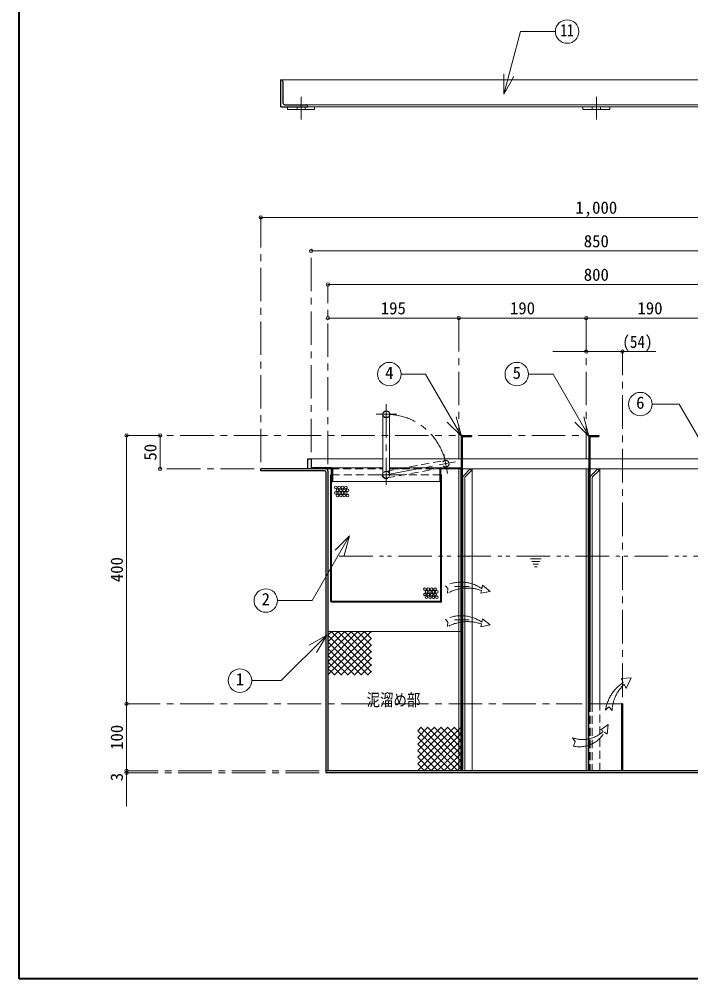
# Model space of a CAD drawing. Units: millimetres at full size, sheet at 1:10. Extents: x -2126 to 1924, y -1326 to 1484.
# Drawn here: x -2126 to -1125, y -1326 to 105 of the extents above; entities that cross this region are included whole.
import ezdxf
from ezdxf.enums import TextEntityAlignment as Align

# ---------------------------------------------------------------- set-up
doc = ezdxf.new("R2010")
doc.units = ezdxf.units.MM
doc.header["$LTSCALE"] = 10
doc.header["$PDMODE"] = 32
doc.header["$PDSIZE"] = 5
for name, pattern in [('CHAIN1', [8, 5, -1, 1, -1]), ('DASHED1', [1.8, 1.2, -0.6]), ('DOUBLE_CHAIN1', [8.8, 5, -1, 0.6, -0.6, 0.6, -1])]:
    doc.linetypes.add(name, pattern=pattern)
doc.layers.add('0-0_ﾚｲﾔ1', color=4, linetype='Continuous', lineweight=9)
doc.styles.add('ＭＳ ゴシック', font='')
doc.styles.get('ＭＳ ゴシック').set_extended_font_data('MS Gothic')

msp = doc.modelspace()

# ---------------------------------------------------------------- linework, layer by layer
at = {"layer": '0-0_ﾚｲﾔ1', "color": 1, "lineweight": 40}
for p, q in [((-2126.22, -1325.95), (-2126.22, 1484.05)), ((1923.78, -1325.95), (-2126.22, -1325.95))]:
    msp.add_line(p, q, dxfattribs=at)
at = {"layer": '0-0_ﾚｲﾔ1', "color": 7, "lineweight": 18}
for p, q in [((-1404.26, -7.1), (-1379.29, 86.11)), ((-1379.29, 86.11), (-1327.29, 86.11)), ((-1404.26, -7.1), (-1404.26, 22.9)), ((-1404.26, -7.1), (-1389.26, 18.88)), ((-796.22, 14.05), (-1736.22, 14.05)), ((-1699.22, -22.95), (-833.22, -22.95)), ((-1696.22, -25.95), (-836.22, -25.95)), ((-1520.76, -424.58), (-1557.23, -424.58)), ((-1467.3, -517.18), (-1520.76, -424.58)), ((-1330.76, -424.58), (-1367.23, -424.58)), ((-1277.3, -517.18), (-1330.76, -424.58)), ((-1183.21, -469.27), (-1142.79, -469.27)), ((-1086.97, -565.96), (-1142.79, -469.27)), ((-1584.22, -484.45), (-1584.22, -574.45)), ((-1574.22, -484.45), (-1574.22, -574.45)), ((-1467.3, -517.18), (-1488.52, -495.97)), ((-1467.3, -517.18), (-1475.07, -488.2)), ((-1277.3, -517.18), (-1298.52, -495.97)), ((-1277.3, -517.18), (-1285.07, -488.2)), ((-1471.22, -1015.95), (-1471.22, -565.95)), ((-1469.22, -565.95), (-1468.22, -565.95)), ((-1468.22, -1015.95), (-1468.22, -565.95)), ((-1464.34, -576.08), (-1454.22, -565.95)), ((-1461.78, -577.76), (-1452.09, -568.08)), ((-1454.22, -565.95), (-1452.09, -568.08)), ((-1281.22, -565.95), (-1278.22, -565.95)), ((-1281.22, -1015.95), (-1281.22, -565.95)), ((-1278.22, -1015.95), (-1278.22, -565.95)), ((-1274.34, -576.08), (-1264.22, -565.95)), ((-1271.78, -577.76), (-1262.09, -568.08)), ((-1264.22, -565.95), (-1262.09, -568.08)), ((-1465.22, -578.2), (-1465.22, -1015.95)), ((-1462.22, -578.82), (-1462.22, -1015.95)), ((-1275.22, -578.2), (-1275.22, -915.95)), ((-1272.22, -578.82), (-1272.22, -915.95)), ((-1634.03, -665.78), (-1689.65, -762.12)), ((-1634.03, -665.78), (-1655.25, -686.99)), ((-1634.03, -665.78), (-1641.8, -694.76)), ((-1741.3, -762.12), (-1689.65, -762.12)), ((-1668.06, -813.58), (-1735.95, -881.46)), ((-1668.06, -813.58), (-1694.04, -828.58)), ((-1668.06, -813.58), (-1683.06, -839.56)), ((-1779.79, -881.46), (-1735.95, -881.46)), ((-1666.22, -873.07), (-1665.84, -873.45)), ((-1277.47, -915.95), (-1277.47, -1015.95)), ((-1275.97, -915.95), (-1228.97, -915.95)), ((-1532.47, -1015.57), (-1532.09, -1015.95))]:
    msp.add_line(p, q, dxfattribs=at)
at = {"layer": '0-0_ﾚｲﾔ1', "color": 5, "lineweight": 25}
for p, q in [((-1736.22, -25.95), (-1736.22, 14.05)), ((-1733.22, 11.05), (-1733.22, -19.95)), ((-1736.22, -25.95), (-1696.22, -25.95)), ((-1730.22, -22.95), (-1699.22, -22.95)), ((-1467.47, -517.45), (-1467.47, -1015.95)), ((-1465.97, -515.95), (-1452.47, -515.95)), ((-1465.97, -518.2), (-1465.97, -1015.95)), ((-1465.22, -517.45), (-1452.47, -517.45)), ((-1452.47, -515.95), (-1452.47, -517.45)), ((-1277.47, -517.45), (-1277.47, -915.95)), ((-1275.97, -515.95), (-1262.47, -515.95)), ((-1275.97, -518.2), (-1275.97, -915.95)), ((-1275.22, -517.45), (-1262.47, -517.45)), ((-1262.47, -515.95), (-1262.47, -517.45)), ((-1691.22, -550.95), (-1691.22, -565.95)), ((-1766.22, -568.95), (-1766.22, -565.95)), ((-1661.47, -565.95), (-1766.22, -565.95)), ((-1670.72, -568.95), (-1766.22, -568.95)), ((-1669.22, -570.45), (-1669.22, -1018.95)), ((-1666.22, -568.95), (-1666.22, -1015.95)), ((-1660.72, -762.95), (-1660.72, -566.7)), ((-1659.22, -565.95), (-1659.22, -584.45)), ((-1499.22, -565.95), (-1499.22, -584.45)), ((-1497.72, -564.45), (-1469.22, -564.45)), ((-1497.72, -762.95), (-1497.72, -566.7)), ((-1469.22, -565.95), (-1496.97, -565.95)), ((-1469.22, -565.95), (-1469.22, -564.45)), ((-1661.72, -574.45), (-1660.72, -574.45)), ((-1661.72, -763.45), (-1661.72, -574.45)), ((-1660.72, -584.45), (-1659.22, -584.45)), ((-1499.22, -584.45), (-1497.72, -584.45)), ((-1497.72, -574.45), (-1496.72, -574.45)), ((-1496.72, -763.45), (-1496.72, -574.45)), ((-1497.72, -764.45), (-1660.72, -764.45)), ((-1498.22, -763.45), (-1660.22, -763.45)), ((-1275.97, -915.95), (-1277.47, -915.95)), ((-1228.97, -915.95), (-1228.97, -1015.95)), ((-1227.47, -915.95), (-1228.97, -915.95)), ((-1227.47, -915.95), (-1227.47, -1015.95)), ((-863.22, -1015.95), (-1669.22, -1015.95)), ((-863.22, -1018.95), (-1669.22, -1018.95))]:
    msp.add_line(p, q, dxfattribs=at)
at = {"layer": '0-0_ﾚｲﾔ1', "linetype": 'CHAIN1'}
for p, q in [((-1706.22, -44.95), (-1706.22, -10.95)), ((-1266.22, -44.95), (-1266.22, -10.95)), ((-1766.22, -555.95), (-1766.22, -190.95)), ((-1691.22, -540.95), (-1691.22, -240.95)), ((-1666.22, -558.95), (-1666.22, -290.95)), ((-1471.22, -550.95), (-1471.22, -340.95)), ((-1281.22, -550.95), (-1281.22, -340.95)), ((-1227.47, -905.95), (-1227.47, -390.95)), ((-1579.22, -469.45), (-1579.22, -589.45)), ((-1594.22, -484.45), (-1564.22, -484.45)), ((-1966.22, -515.95), (-1475.97, -515.95)), ((-1442.47, -515.95), (-1285.97, -515.95)), ((-1487.99, -572.8), (-1493.46, -543.3)), ((-1579.22, -574.45), (-1475.98, -555.31)), ((-1776.22, -565.95), (-1916.22, -565.95)), ((-1594.22, -574.45), (-1564.22, -574.45)), ((-1455.97, -740.95), (-1477.47, -740.95)), ((-1455.97, -790.95), (-1477.47, -790.95)), ((-1966.22, -915.95), (-1287.47, -915.95)), ((-1679.22, -1015.95), (-1966.22, -1015.95)), ((-1679.22, -1018.95), (-1966.22, -1018.95))]:
    msp.add_line(p, q, dxfattribs=at)
at = {"layer": '0-0_ﾚｲﾔ1'}
for p, q in [((-1726.22, -29.95), (-1726.22, -25.95)), ((-1686.22, -29.95), (-1686.22, -25.95)), ((-1286.22, -29.95), (-1286.22, -25.95)), ((-1246.22, -29.95), (-1246.22, -25.95)), ((-1726.22, -29.95), (-1686.22, -29.95)), ((-1286.22, -29.95), (-1246.22, -29.95)), ((-1766.22, -190.95), (-766.22, -190.95)), ((-841.22, -240.95), (-1691.22, -240.95)), ((-1666.22, -290.95), (-866.22, -290.95)), ((-1666.22, -340.95), (-1471.22, -340.95)), ((-1471.22, -340.95), (-1281.22, -340.95)), ((-1281.22, -340.95), (-1091.22, -340.95)), ((-1331.22, -390.95), (-1177.47, -390.95)), ((-1966.22, -515.95), (-1966.22, -915.95)), ((-1916.22, -565.95), (-1916.22, -515.95)), ((-1691.22, -550.95), (-1584.22, -550.95)), ((-1574.22, -550.95), (-1467.47, -550.95)), ((-1465.97, -550.95), (-1277.47, -550.95)), ((-1275.97, -550.95), (-1043.72, -550.95)), ((-1660.72, -564.45), (-1584.22, -564.45)), ((-1574.22, -564.45), (-1497.72, -564.45)), ((-1468.22, -565.95), (-1467.47, -565.95)), ((-1465.97, -565.95), (-1281.22, -565.95)), ((-1451.22, -1015.95), (-1451.22, -565.95)), ((-1278.22, -565.95), (-1277.47, -565.95)), ((-1275.97, -565.95), (-1091.22, -565.95)), ((-1261.22, -915.95), (-1261.22, -565.95)), ((-1659.22, -584.45), (-1499.22, -584.45)), ((-1666.22, -873.06), (-1601.61, -808.45)), ((-1666.22, -863.16), (-1611.51, -808.45)), ((-1666.22, -853.26), (-1621.41, -808.45)), ((-1666.22, -843.36), (-1631.31, -808.45)), ((-1666.22, -833.46), (-1641.21, -808.45)), ((-1666.22, -813.66), (-1661.01, -808.45)), ((-1666.22, -823.56), (-1651.11, -808.45)), ((-1467.47, -808.45), (-1666.22, -808.45)), ((-1666.22, -813.68), (-1606.44, -873.45)), ((-1661.54, -808.45), (-1601.22, -868.78)), ((-1651.64, -808.45), (-1601.22, -858.88)), ((-1641.74, -808.45), (-1601.22, -848.98)), ((-1631.84, -808.45), (-1601.22, -839.08)), ((-1621.94, -808.45), (-1601.22, -829.18)), ((-1612.04, -808.45), (-1601.22, -819.28)), ((-1602.14, -808.45), (-1601.22, -809.38)), ((-1666.22, -823.58), (-1616.34, -873.45)), ((-1656.72, -873.45), (-1601.22, -817.95)), ((-1646.82, -873.45), (-1601.22, -827.85)), ((-1666.22, -833.48), (-1626.24, -873.45)), ((-1666.22, -843.38), (-1636.14, -873.45)), ((-1636.92, -873.45), (-1601.22, -837.75)), ((-1666.22, -853.28), (-1646.04, -873.45)), ((-1627.02, -873.45), (-1601.22, -847.65)), ((-1617.12, -873.45), (-1601.22, -857.55)), ((-1666.22, -863.18), (-1655.94, -873.45)), ((-1607.22, -873.45), (-1601.22, -867.45)), ((-1966.22, -915.95), (-1966.22, -1015.95)), ((-1532.47, -1015.56), (-1467.86, -950.95)), ((-1532.47, -1005.66), (-1477.76, -950.95)), ((-1532.47, -995.76), (-1487.66, -950.95)), ((-1532.47, -985.86), (-1497.56, -950.95)), ((-1532.47, -975.96), (-1507.46, -950.95)), ((-1532.47, -966.06), (-1517.36, -950.95)), ((-1532.47, -956.16), (-1527.26, -950.95)), ((-1532.47, -956.18), (-1472.69, -1015.95)), ((-1527.79, -950.95), (-1467.47, -1011.28)), ((-1517.89, -950.95), (-1467.47, -1001.38)), ((-1507.99, -950.95), (-1467.47, -991.48)), ((-1498.09, -950.95), (-1467.47, -981.58)), ((-1488.19, -950.95), (-1467.47, -971.68)), ((-1478.29, -950.95), (-1467.47, -961.78)), ((-1468.39, -950.95), (-1467.47, -951.88)), ((-1532.47, -966.08), (-1482.59, -1015.95)), ((-1522.97, -1015.95), (-1467.47, -960.45)), ((-1513.07, -1015.95), (-1467.47, -970.35)), ((-1532.47, -975.98), (-1492.49, -1015.95)), ((-1532.47, -985.88), (-1502.39, -1015.95)), ((-1503.17, -1015.95), (-1467.47, -980.25)), ((-1532.47, -995.78), (-1512.29, -1015.95)), ((-1493.27, -1015.95), (-1467.47, -990.15)), ((-1483.37, -1015.95), (-1467.47, -1000.05)), ((-1532.47, -1005.68), (-1522.19, -1015.95)), ((-1473.47, -1015.95), (-1467.47, -1009.95)), ((-1966.22, -1015.95), (-1966.22, -1068.95))]:
    msp.add_line(p, q, dxfattribs=at)
at = {"layer": '0-0_ﾚｲﾔ1', "linetype": 'DASHED1'}
for p, q in [((-1712.22, -29.95), (-1712.22, -25.95)), ((-1700.22, -29.95), (-1700.22, -25.95)), ((-1272.22, -29.95), (-1272.22, -25.95)), ((-1260.22, -29.95), (-1260.22, -25.95)), ((-1580.13, -569.54), (-1491.64, -553.13)), ((-1661.47, -565.95), (-1584.22, -565.95)), ((-1578.3, -579.37), (-1489.81, -562.96)), ((-1574.22, -565.95), (-1496.97, -565.95)), ((-1660.72, -574.45), (-1594.22, -574.45)), ((-1497.72, -574.45), (-1564.22, -574.45)), ((-1275.97, -915.95), (-1275.97, -1015.95)), ((-1275.22, -915.95), (-1275.22, -1015.95)), ((-1272.22, -915.95), (-1272.22, -1015.95)), ((-1261.22, -1015.95), (-1261.22, -915.95))]:
    msp.add_line(p, q, dxfattribs=at)
at = {"layer": '0-0_ﾚｲﾔ1', "linetype": 'DOUBLE_CHAIN1'}
for p, q in [((-1071.22, -695.95), (-1656.22, -695.95)), ((-1348.22, -699.95), (-1364.22, -699.95)), ((-1350.22, -703.95), (-1362.22, -703.95)), ((-1352.22, -707.95), (-1360.22, -707.95)), ((-1354.22, -711.95), (-1358.22, -711.95)), ((-1435.81, -739.33), (-1436.92, -744.37)), ((-1424.57, -748.49), (-1435.81, -739.33)), ((-1437.5, -747.02), (-1438.42, -751.22)), ((-1424.57, -748.49), (-1438.42, -751.22)), ((-1437.5, -797.02), (-1438.42, -801.22)), ((-1424.57, -798.49), (-1438.42, -801.22)), ((-1435.81, -789.33), (-1436.92, -794.37)), ((-1424.57, -798.49), (-1435.81, -789.33)), ((-1226.28, -884.17), (-1229.33, -878.42)), ((-1224.61, -886.96), (-1221.75, -893.14)), ((-1259.58, -954.57), (-1248.4, -946.93)), ((-1259.58, -954.57), (-1256.11, -956.97)), ((-1254.07, -958.39), (-1249.89, -961.28)), ((-1249.89, -961.28), (-1248.4, -946.93))]:
    msp.add_line(p, q, dxfattribs=at)
at = {"layer": '0-0_ﾚｲﾔ1', "color": 7, "linetype": 'DASHED1', "lineweight": 18}
for p, q in [((-1465.97, -728.45), (-1467.47, -728.45)), ((-1465.97, -753.45), (-1467.47, -753.45)), ((-1465.97, -778.45), (-1467.47, -778.45)), ((-1465.97, -803.45), (-1467.47, -803.45))]:
    msp.add_line(p, q, dxfattribs=at)
at = {"layer": '0-0_ﾚｲﾔ1', "color": 5, "lineweight": 25}
for points in [[(-1696.22, -565.95), (-1696.22, -550.95), (-1691.22, -550.95)], [(-1660.72, -564.45), (-1689.22, -564.45), (-1689.22, -565.95)]]:
    msp.add_lwpolyline(points, dxfattribs=at)
at = {"layer": '0-0_ﾚｲﾔ1', "linetype": 'DOUBLE_CHAIN1'}
for points in [[(-1491.11, -739.99), (-1487.4, -744.24), (-1487.94, -751)], [(-1491.11, -789.99), (-1487.4, -794.24), (-1487.94, -801)], [(-1229.33, -878.42), (-1214.17, -877.52), (-1221.75, -893.14)], [(-1252.69, -925.6), (-1247.57, -920.6), (-1242.81, -925.88)], [(-1301.98, -966.5), (-1297.7, -972.37), (-1300.14, -979.18)]]:
    msp.add_lwpolyline(points, dxfattribs=at)
at = {"layer": '0-0_ﾚｲﾔ1', "color": 7, "lineweight": 18}
for centre in [(-1309.79, 86.11), (-1574.73, -424.58), (-1384.73, -424.58), (-1200.71, -469.27), (-1758.8, -762.12), (-1797.29, -881.46)]:
    msp.add_circle(centre, 17.5, dxfattribs=at)
at = {"layer": '0-0_ﾚｲﾔ1', "color": 5, "lineweight": 25}
msp.add_circle((-1579.22, -484.45), 5, dxfattribs=at)
at = {"layer": '0-0_ﾚｲﾔ1', "linetype": 'DASHED1'}
msp.add_circle((-1490.72, -558.05), 5, dxfattribs=at)
at = {"layer": '0-0_ﾚｲﾔ1'}
for centre in [(-1654.58, -593.71), (-1654.58, -601.71), (-1652.08, -597.71), (-1649.58, -593.71), (-1649.58, -601.71), (-1647.08, -597.71), (-1644.58, -593.71), (-1644.58, -601.71), (-1642.08, -597.71), (-1639.58, -593.71), (-1639.58, -601.71), (-1637.08, -597.71), (-1652.08, -605.71), (-1647.08, -605.71), (-1642.08, -605.71), (-1637.08, -605.71), (-1521.58, -745.26), (-1516.58, -745.26), (-1511.58, -745.26), (-1506.58, -745.26), (-1521.58, -753.26), (-1519.08, -749.26), (-1519.08, -757.26), (-1516.58, -753.26), (-1514.08, -749.26), (-1514.08, -757.26), (-1511.58, -753.26), (-1509.08, -749.26), (-1509.08, -757.26), (-1506.58, -753.26), (-1504.08, -749.26), (-1504.08, -757.26)]:
    msp.add_circle(centre, 2, dxfattribs=at)
at = {"layer": '0-0_ﾚｲﾔ1', "color": 5, "lineweight": 25}
for centre, radius, start, end in [((-1736.22, 11.05), 3, 0, 90), ((-1730.22, -19.95), 3, 180, 270), ((-1699.22, -25.95), 3, 0, 90), ((-1465.97, -517.45), 1.5, 90, 180), ((-1465.22, -518.2), 0.75, 90, 180), ((-1275.97, -517.45), 1.5, 90, 180), ((-1275.22, -518.2), 0.75, 90, 180), ((-1670.72, -570.45), 1.5, 0, 90), ((-1669.22, -568.95), 3, 0, 90), ((-1661.47, -566.7), 0.75, 0, 90), ((-1660.72, -565.95), 1.5, 0, 90), ((-1497.72, -565.95), 1.5, 90, 180), ((-1496.97, -566.7), 0.75, 90, 180), ((-1660.72, -763.45), 1, 180, 270), ((-1660.22, -762.95), 0.5, 180, 270), ((-1498.22, -762.95), 0.5, 270, 0), ((-1497.72, -763.45), 1, 270, 0)]:
    msp.add_arc(centre, radius, start, end, dxfattribs=at)
at = {"layer": '0-0_ﾚｲﾔ1', "linetype": 'CHAIN1'}
msp.add_arc((-1579.22, -574.45), 90, 10.50384, 90, dxfattribs=at)
at = {"layer": '0-0_ﾚｲﾔ1', "linetype": 'DASHED1'}
for radius, start, end in [(5, 0, 180), (6, 180, 0)]:
    msp.add_arc((-1579.22, -574.45), radius, start, end, dxfattribs=at)
at = {"layer": '0-0_ﾚｲﾔ1', "color": 7, "lineweight": 18}
for centre, radius, start, end in [((-1579.22, -574.45), 5, 180, 0), ((-1462.22, -578.2), 3, 135, 180), ((-1460.72, -578.82), 1.5, 135, 180), ((-1272.22, -578.2), 3, 135, 180), ((-1270.72, -578.82), 1.5, 135, 180)]:
    msp.add_arc(centre, radius, start, end, dxfattribs=at)
at = {"layer": '0-0_ﾚｲﾔ1', "linetype": 'DOUBLE_CHAIN1'}
for centre, radius, start, end in [((-1467.73, -788.15), 53.53, 54.85684, 115.8912), ((-1458.19, -806.43), 62.91, 70.8025, 118.23126), ((-1467.73, -838.15), 53.53, 54.85684, 115.8912), ((-1458.19, -856.43), 62.91, 70.8025, 118.23126), ((-1191.86, -935.24), 61.59, 123.98307, 170.99646), ((-1186.56, -928.47), 56.31, 132.51176, 177.36854), ((-1286.56, -925.55), 43.76, 249.37581, 314.10079), ((-1291.3, -937.34), 42.76, 258.06872, 330.51954)]:
    msp.add_arc(centre, radius, start, end, dxfattribs=at)
at = {"layer": '0-0_ﾚｲﾔ1', "color": 1}
for p in [(-1766.22, -190.95), (-1691.22, -240.95), (-1666.22, -290.95), (-1666.22, -340.95), (-1471.22, -340.95), (-1281.22, -340.95), (-1281.22, -390.95), (-1227.47, -390.95), (-1966.22, -515.95), (-1916.22, -515.95), (-1916.22, -565.95), (-1966.22, -915.95), (-1966.22, -1015.95), (-1966.22, -1018.95)]:
    msp.add_point(p, dxfattribs=at)

# ---------------------------------------------------------------- texts
at = {"layer": '0-0_ﾚｲﾔ1', "color": 7, "style": 'ＭＳ ゴシック'}
for s, width, p in [('11', 0.8, (-1319.79, 73.61)), ('(54)', 0.9, (-1227.47, -390.95)), ('泥溜め部', 0.8, (-1608.47, -924.7))]:
    msp.add_text(s, height=18.33, dxfattribs=dict(at, width=width)).set_placement(p, align=Align.BOTTOM_LEFT)
for s, p in [('1,000', (-1297.47, -190.95)), ('850', (-1284.97, -240.95)), ('800', (-1284.97, -290.95)), ('195', (-1587.47, -340.95)), ('190', (-1394.97, -340.95)), ('190', (-1204.97, -340.95)), ('4', (-1580.98, -437.08)), ('5', (-1390.98, -437.08)), ('6', (-1206.96, -481.77)), ('2', (-1765.05, -774.62)), ('1', (-1803.54, -893.96))]:
    msp.add_text(s, height=18.33, dxfattribs=at).set_placement(p, align=Align.BOTTOM_LEFT)
for s, p in [('50', (-1916.22, -553.45)), ('400', (-1966.22, -734.7)), ('100', (-1966.22, -984.7)), ('3', (-1966.22, -1031.45))]:
    msp.add_text(s, height=18.33, rotation=90, dxfattribs=at).set_placement(p, align=Align.BOTTOM_LEFT)

doc.saveas('drawing.dxf')
